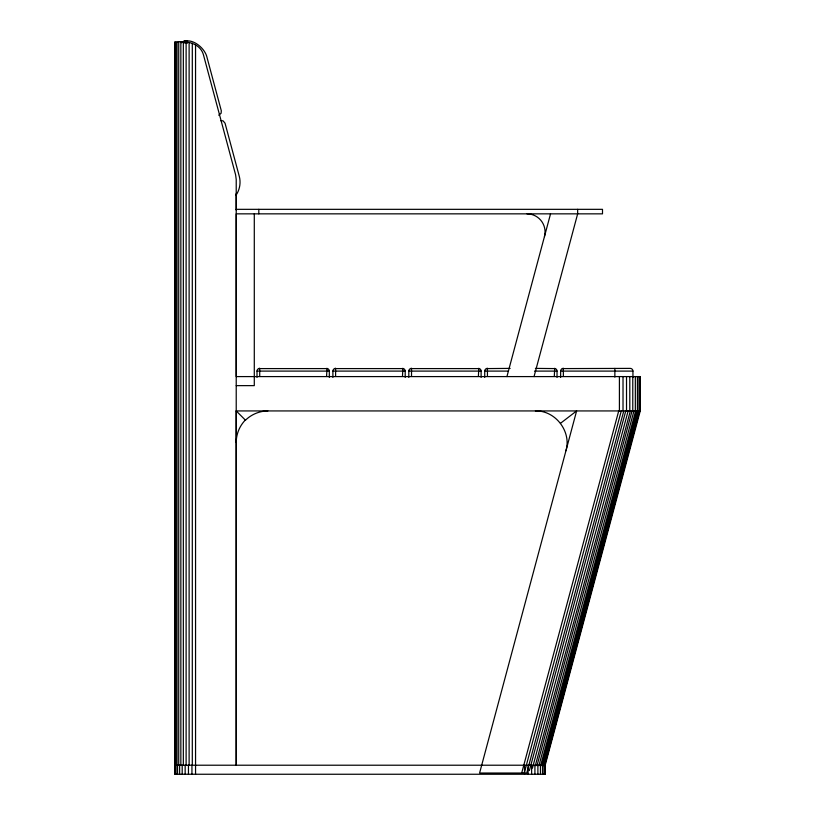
<?xml version="1.0" encoding="UTF-8"?>
<svg xmlns="http://www.w3.org/2000/svg" width="815" height="815" viewBox="0 0 815 815"><rect width="100%" height="100%" fill="white"/><g stroke="black" fill="none" stroke-linecap="round" stroke-linejoin="round"><path stroke-width="1.22" d="M174.767 42.207L174.756 765.214L545.306 765.214L545.306 774.25L174.767 774.25L174.767 42.207C185.728 40.241 200.653 42.838 203.658 55.603L235.606 174.817L236.218 179.494L236.218 765.214L236.218 410.933L640.244 410.933L544.726 766.895M192.299 765.214L192.299 43.276M236.218 210.056L236.218 193.501M236.218 442.25C236.279 434.018 239.59 425.95 245.325 420.041M565.946 450.756C571.712 431.563 555.423 410.332 535.394 410.933M506.93 376.591L550.543 213.846M534.039 376.591L577.652 213.846L577.652 209.333M521.692 773.028L618.717 410.933M524.259 773.028L621.275 410.933M623.781 410.933L526.755 773.028L479.597 773.028L576.613 410.933L560.486 423.311M529.404 770.572L625.767 410.933M532.429 768.127L628.141 410.933M535.302 765.672L630.352 410.933M536.993 765.672L632.043 410.933M538.909 765.672L633.958 410.933M540.59 765.672L635.639 410.933M541.792 765.672L636.841 410.933M543.045 765.672L638.094 410.933M544.013 765.672L639.062 410.933M544.593 765.672L639.643 410.933M235.993 195.254C239.742 189.824 240.975 182.835 239.315 176.447L225.042 123.197L223.086 120.854L220.621 120.64M181.501 42.747C190.792 36.237 205.064 47.79 207.03 57.488L221.313 110.809L221.099 113.275L218.756 115.241M258.987 368.594L327.335 368.594M334.873 368.594L403.221 368.594M410.791 368.594L479.139 368.594M486.708 368.594L510.149 368.39M562.625 368.594L630.229 368.39A2.71 2.71 0 0 1 632.939 371.1L632.949 377.386M258.762 368.594L259.72 368.39L259.72 375.919M334.649 368.594L335.607 368.39L335.607 375.919M410.566 368.594L411.524 368.39L411.524 375.919M486.484 368.594L487.441 368.39L487.441 375.919M562.401 368.594L563.359 368.39L563.359 375.919M184.648 40.75L184.027 40.821L184.047 43.358M267.85 410.933C259.547 410.994 251.397 414.377 245.478 420.204L236.218 410.933M236.218 209.333L602.499 209.333L602.499 213.846L236.218 213.846L236.218 376.591L640.203 376.591L640.203 410.933M535.394 368.39L555.056 368.594M257.01 377.386L257.01 371.1L329.311 371.1L329.311 377.386M332.897 377.386L332.897 371.1L405.198 371.1L405.198 377.386M408.814 377.386L408.814 371.1L481.115 371.1L481.115 377.386M484.731 377.386L484.731 371.1L508.489 371.1M534.497 371.1L557.032 371.1L557.032 377.386M560.639 377.386L560.639 371.1L632.949 371.1M236.218 385.638L254.29 385.638L254.29 213.846M554.312 375.919L554.709 368.594M478.405 375.919L478.802 368.594M402.488 375.919L402.885 368.594M326.601 375.919L326.998 368.594M639.887 376.591L639.887 410.933M638.95 376.591L638.95 410.933M637.411 376.591L637.411 410.933M635.333 376.591L635.333 410.933M632.776 376.591L632.776 410.933M629.801 376.591L629.801 410.933M626.521 376.591L626.521 410.933M623.017 376.591L623.017 410.933M619.41 376.591L619.41 410.933M614.867 368.39L614.867 377.121M544.991 765.214L544.991 774.25M544.053 765.214L544.053 774.25M542.525 765.214L542.525 774.25M540.447 765.214L540.447 774.25M537.89 765.214L537.89 774.25M534.915 765.214L534.915 774.25M531.635 765.214L531.635 774.25M528.13 765.214L528.13 774.25M524.524 765.214L524.524 774.25M258.813 209.333L258.813 213.846M195.549 44.815L195.559 774.25M191.943 765.214L191.943 774.25M189.121 42.441L189.121 765.214M188.448 765.214L188.448 774.25M187.216 40.852L187.216 43.368M186.115 42.207L186.115 765.214M185.983 40.77L185.983 43.307M185.158 765.214L185.158 774.25M183.334 42.207L183.334 765.214M182.193 765.214L182.193 774.25M180.849 42.207L180.849 765.214M179.636 765.214L179.636 774.25M178.73 42.207L178.73 765.214M177.558 765.214L177.558 774.25M177.028 42.207L177.028 765.214M176.02 765.214L176.02 774.25M175.775 42.207L175.775 765.214M175.021 42.207L175.082 774.25M526.979 213.846A18.073 18.073 0 0 1 544.44 236.605M560.639 371.1A2.71 2.71 0 0 1 563.359 368.39M484.731 371.1A2.71 2.71 0 0 1 487.441 368.39M554.312 368.39A2.71 2.71 0 0 1 557.032 371.1M408.814 371.1A2.71 2.71 0 0 1 411.524 368.39M478.405 368.39A2.71 2.71 0 0 1 481.115 371.1M332.897 371.1A2.71 2.71 0 0 1 335.607 368.39M402.488 368.39A2.71 2.71 0 0 1 405.198 371.1M257.01 371.1A2.71 2.71 0 0 1 259.72 368.39M326.601 368.39A2.71 2.71 0 0 1 329.311 371.1"/></g></svg>
